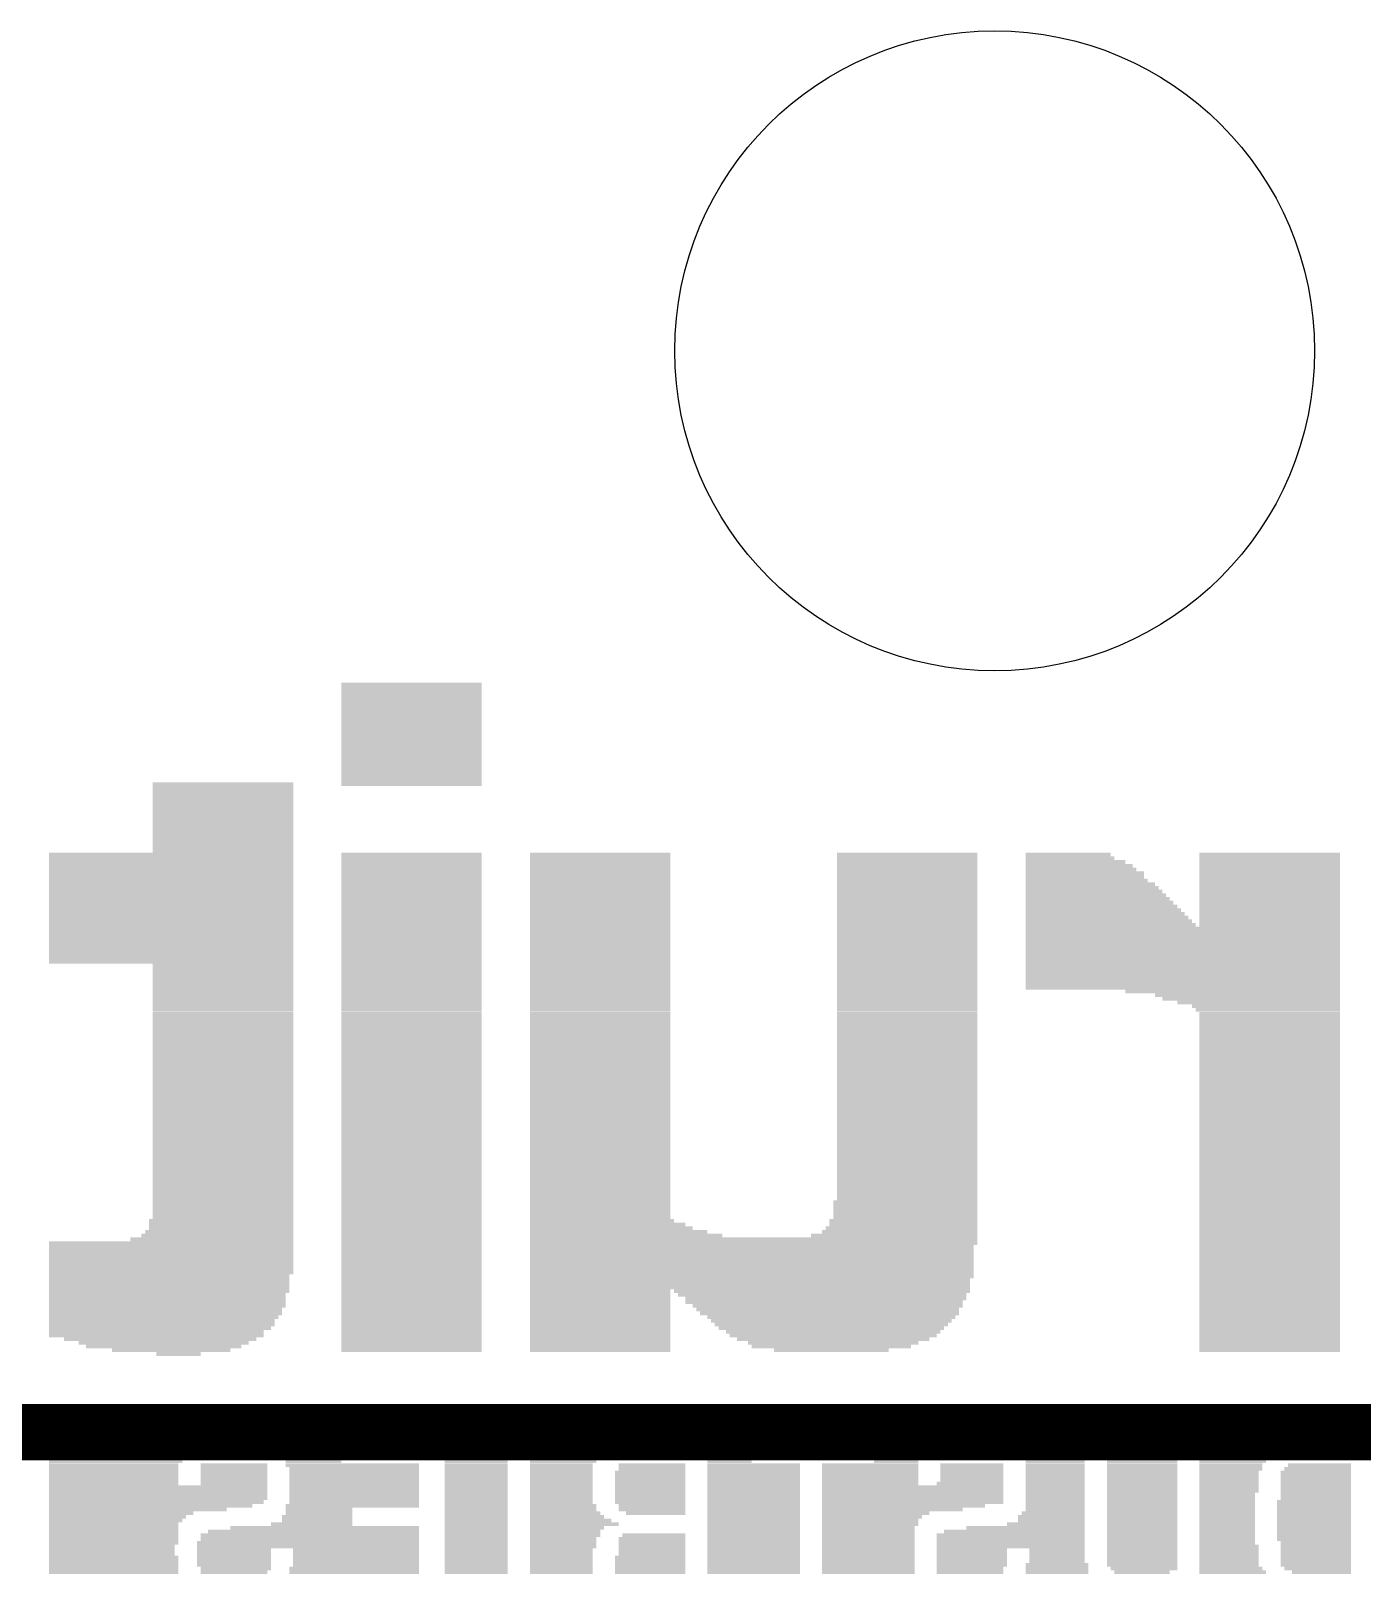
# Model space of a CAD drawing. Extents: x -15 to 72, y -20 to 100.
# Drawn here: x 8.03 to 14.07, y -0.64 to 6.35 of the extents above; entities that cross this region are included whole.
import ezdxf

# ---------------------------------------------------------------- set-up
doc = ezdxf.new("R2010")
doc.units = 0
for name, color, linetype in [('1', 12, 'CONTINUOUS'), ('16', 132, 'CONTINUOUS'), ('20', 53, 'CONTINUOUS'), ('22', 6, 'CONTINUOUS')]:
    doc.layers.add(name, color=color, linetype=linetype)

# ---------------------------------------------------------------- blocks, each defined once
blk = doc.blocks.new('RECT')
blk.add_solid([(-0.5, -0.5), (0.5, -0.5), (-0.5, 0.5), (0.5, 0.5)])

msp = doc.modelspace()

# ---------------------------------------------------------------- linework, layer by layer
at = {"layer": '1', "const_width": 0.254}
msp.add_lwpolyline([(55.88, 0), (0, 0)], dxfattribs=at)
at = {"layer": '16', "const_width": 0.254}
msp.add_lwpolyline([(55.88, 0), (0, 0)], dxfattribs=at)
at = {"layer": '20', "const_width": 0.127}
msp.add_lwpolyline([(0, 0), (56, 0)], dxfattribs=at)
at = {"layer": '20'}
msp.add_circle((12.4, 4.9), 1.45, dxfattribs=at)

# ---------------------------------------------------------------- block references
at = {"layer": '22', "rotation": 180}
for p, xscale, yscale in [((9.7569, 3.3883), 0.637, 0.0167), ((9.7569, 3.3716), 0.637, 0.0168), ((9.7569, 3.3549), 0.637, 0.0167), ((9.7569, 3.3381), 0.637, 0.0168), ((9.7569, 3.3213), 0.637, 0.0168), ((9.7569, 3.3046), 0.637, 0.0167), ((9.7569, 3.2878), 0.637, 0.0168), ((9.7569, 3.271), 0.637, 0.0168), ((9.7569, 3.2543), 0.637, 0.0167), ((9.7569, 3.2375), 0.637, 0.0168), ((9.7569, 3.2207), 0.637, 0.0168), ((9.7569, 3.204), 0.637, 0.0167), ((9.7569, 3.1872), 0.637, 0.0168), ((9.7569, 3.1704), 0.637, 0.0168), ((9.7569, 3.1537), 0.637, 0.0167), ((9.7569, 3.1369), 0.637, 0.0168), ((9.7569, 3.1202), 0.637, 0.0167), ((9.7569, 3.1034), 0.637, 0.0168), ((9.7569, 3.0866), 0.637, 0.0168), ((9.7569, 3.0699), 0.637, 0.0167), ((9.7569, 3.0531), 0.637, 0.0168), ((9.7569, 3.0363), 0.637, 0.0168), ((9.7569, 3.0196), 0.637, 0.0167), ((9.7569, 3.0028), 0.637, 0.0168), ((8.902, 2.9358), 0.6371, 0.0167), ((9.7569, 2.986), 0.637, 0.0168), ((9.7569, 2.9693), 0.637, 0.0167), ((9.7569, 2.9525), 0.637, 0.0168), ((9.7569, 2.9358), 0.637, 0.0167), ((8.902, 2.919), 0.6371, 0.0168), ((8.902, 2.9022), 0.6371, 0.0168), ((8.902, 2.8855), 0.6371, 0.0167), ((8.902, 2.8687), 0.6371, 0.0168), ((8.902, 2.8519), 0.6371, 0.0168), ((8.902, 2.8352), 0.6371, 0.0167), ((8.902, 2.8184), 0.6371, 0.0168), ((8.902, 2.8016), 0.6371, 0.0168), ((8.902, 2.7849), 0.6371, 0.0167), ((8.902, 2.7681), 0.6371, 0.0168), ((8.902, 2.7513), 0.6371, 0.0168), ((8.902, 2.7346), 0.6371, 0.0167), ((8.902, 2.7178), 0.6371, 0.0168), ((8.902, 2.701), 0.6371, 0.0167), ((8.902, 2.6843), 0.6371, 0.0168), ((8.902, 2.6675), 0.6371, 0.0168), ((8.902, 2.6507), 0.6371, 0.0167), ((8.6673, 2.6172), 1.1065, 0.0168), ((8.6673, 2.6004), 1.1065, 0.0167), ((8.6673, 2.5837), 1.1065, 0.0168), ((8.902, 2.634), 0.6371, 0.0168), ((9.7569, 2.6172), 0.637, 0.0168), ((9.7569, 2.6004), 0.637, 0.0167), ((9.7569, 2.5837), 0.637, 0.0168), ((10.6119, 2.6172), 0.6371, 0.0168), ((10.6119, 2.6004), 0.6371, 0.0167), ((10.6119, 2.5837), 0.6371, 0.0168), ((12.0033, 2.6172), 0.637, 0.0168), ((12.0033, 2.6004), 0.637, 0.0167), ((12.0033, 2.5837), 0.637, 0.0168), ((12.766, 2.5837), 0.4527, 0.0168), ((12.7325, 2.6172), 0.3856, 0.0168), ((12.7409, 2.6004), 0.4024, 0.0167), ((13.6462, 2.6172), 0.6371, 0.0168), ((13.6462, 2.6004), 0.6371, 0.0167), ((13.6462, 2.5837), 0.6371, 0.0168), ((8.6673, 2.5669), 1.1065, 0.0168), ((8.6673, 2.5501), 1.1065, 0.0167), ((8.6673, 2.5334), 1.1065, 0.0168), ((8.6673, 2.5167), 1.1065, 0.0167), ((9.7569, 2.5669), 0.637, 0.0168), ((9.7569, 2.5501), 0.637, 0.0167), ((9.7569, 2.5334), 0.637, 0.0168), ((9.7569, 2.5167), 0.637, 0.0167), ((10.6119, 2.5669), 0.6371, 0.0168), ((10.6119, 2.5501), 0.6371, 0.0167), ((10.6119, 2.5334), 0.6371, 0.0168), ((10.6119, 2.5167), 0.6371, 0.0167), ((12.0033, 2.5669), 0.637, 0.0168), ((12.0033, 2.5501), 0.637, 0.0167), ((12.0033, 2.5334), 0.637, 0.0168), ((12.0033, 2.5167), 0.637, 0.0167), ((12.8079, 2.5334), 0.5365, 0.0168), ((12.8079, 2.5167), 0.5365, 0.0167), ((12.7828, 2.5669), 0.4862, 0.0168), ((12.7912, 2.5501), 0.5029, 0.0167), ((13.6462, 2.5669), 0.6371, 0.0168), ((13.6462, 2.5501), 0.6371, 0.0167), ((13.6462, 2.5334), 0.6371, 0.0168), ((13.6462, 2.5167), 0.6371, 0.0167), ((8.6673, 2.4999), 1.1065, 0.0168), ((8.6673, 2.4831), 1.1065, 0.0168), ((8.6673, 2.4664), 1.1065, 0.0167), ((8.6673, 2.4496), 1.1065, 0.0168), ((9.7569, 2.4999), 0.637, 0.0168), ((9.7569, 2.4831), 0.637, 0.0168), ((9.7569, 2.4664), 0.637, 0.0167), ((9.7569, 2.4496), 0.637, 0.0168), ((10.6119, 2.4999), 0.6371, 0.0168), ((10.6119, 2.4831), 0.6371, 0.0168), ((10.6119, 2.4664), 0.6371, 0.0167), ((10.6119, 2.4496), 0.6371, 0.0168), ((12.0033, 2.4999), 0.637, 0.0168), ((12.0033, 2.4831), 0.637, 0.0168), ((12.0033, 2.4664), 0.637, 0.0167), ((12.0033, 2.4496), 0.637, 0.0168), ((12.8498, 2.4496), 0.6203, 0.0168), ((12.8163, 2.4999), 0.5532, 0.0168), ((12.8331, 2.4831), 0.5868, 0.0168), ((12.8415, 2.4664), 0.6035, 0.0167), ((13.6462, 2.4999), 0.6371, 0.0168), ((13.6462, 2.4831), 0.6371, 0.0168), ((13.6462, 2.4664), 0.6371, 0.0167), ((13.6462, 2.4496), 0.6371, 0.0168), ((8.6673, 2.4328), 1.1065, 0.0168), ((8.6673, 2.4161), 1.1065, 0.0167), ((8.6673, 2.3993), 1.1065, 0.0168), ((8.6673, 2.3825), 1.1065, 0.0168), ((9.7569, 2.4328), 0.637, 0.0168), ((9.7569, 2.4161), 0.637, 0.0167), ((9.7569, 2.3993), 0.637, 0.0168), ((9.7569, 2.3825), 0.637, 0.0168), ((10.6119, 2.4328), 0.6371, 0.0168), ((10.6119, 2.4161), 0.6371, 0.0167), ((10.6119, 2.3993), 0.6371, 0.0168), ((10.6119, 2.3825), 0.6371, 0.0168), ((12.0033, 2.4328), 0.637, 0.0168), ((12.0033, 2.4161), 0.637, 0.0167), ((12.0033, 2.3993), 0.637, 0.0168), ((12.0033, 2.3825), 0.637, 0.0168), ((12.8582, 2.4328), 0.6371, 0.0168), ((12.8666, 2.4161), 0.6538, 0.0167), ((12.875, 2.3993), 0.6706, 0.0168), ((12.8834, 2.3825), 0.6873, 0.0168), ((13.6462, 2.4328), 0.6371, 0.0168), ((13.6462, 2.4161), 0.6371, 0.0167), ((13.6462, 2.3993), 0.6371, 0.0168), ((13.6462, 2.3825), 0.6371, 0.0168), ((8.6673, 2.3658), 1.1065, 0.0167), ((8.6673, 2.349), 1.1065, 0.0168), ((8.6673, 2.3322), 1.1065, 0.0168), ((8.6673, 2.3155), 1.1065, 0.0167), ((9.7569, 2.3658), 0.637, 0.0167), ((9.7569, 2.349), 0.637, 0.0168), ((9.7569, 2.3322), 0.637, 0.0168), ((9.7569, 2.3155), 0.637, 0.0167), ((10.6119, 2.3658), 0.6371, 0.0167), ((10.6119, 2.349), 0.6371, 0.0168), ((10.6119, 2.3322), 0.6371, 0.0168), ((10.6119, 2.3155), 0.6371, 0.0167), ((12.0033, 2.3658), 0.637, 0.0167), ((12.0033, 2.349), 0.637, 0.0168), ((12.0033, 2.3322), 0.637, 0.0168), ((12.0033, 2.3155), 0.637, 0.0167), ((12.8918, 2.3658), 0.7041, 0.0167), ((12.9002, 2.349), 0.7209, 0.0168), ((12.9085, 2.3322), 0.7376, 0.0168), ((12.9169, 2.3155), 0.7544, 0.0167), ((13.6462, 2.3658), 0.6371, 0.0167), ((13.6462, 2.349), 0.6371, 0.0168), ((13.6462, 2.3322), 0.6371, 0.0168), ((13.6462, 2.3155), 0.6371, 0.0167), ((8.6673, 2.2987), 1.1065, 0.0168), ((8.6673, 2.282), 1.1065, 0.0167), ((8.6673, 2.2652), 1.1065, 0.0168), ((8.6673, 2.2484), 1.1065, 0.0168), ((8.6673, 2.2317), 1.1065, 0.0167), ((9.7569, 2.2987), 0.637, 0.0168), ((9.7569, 2.282), 0.637, 0.0167), ((9.7569, 2.2652), 0.637, 0.0168), ((9.7569, 2.2484), 0.637, 0.0168), ((9.7569, 2.2317), 0.637, 0.0167), ((10.6119, 2.2987), 0.6371, 0.0168), ((10.6119, 2.282), 0.6371, 0.0167), ((10.6119, 2.2652), 0.6371, 0.0168), ((10.6119, 2.2484), 0.6371, 0.0168), ((10.6119, 2.2317), 0.6371, 0.0167), ((12.0033, 2.2987), 0.637, 0.0168), ((12.0033, 2.282), 0.637, 0.0167), ((12.0033, 2.2652), 0.637, 0.0168), ((12.0033, 2.2484), 0.637, 0.0168), ((12.0033, 2.2317), 0.637, 0.0167), ((12.9253, 2.2987), 0.7712, 0.0168), ((13.2522, 2.282), 1.425, 0.0167), ((13.2522, 2.2652), 1.425, 0.0168), ((13.2522, 2.2484), 1.425, 0.0168), ((13.2522, 2.2317), 1.425, 0.0167), ((13.6462, 2.2987), 0.6371, 0.0168), ((8.6673, 2.2149), 1.1065, 0.0168), ((8.6673, 2.1981), 1.1065, 0.0168), ((8.6673, 2.1814), 1.1065, 0.0167), ((8.6673, 2.1646), 1.1065, 0.0168), ((9.7569, 2.2149), 0.637, 0.0168), ((9.7569, 2.1981), 0.637, 0.0168), ((9.7569, 2.1814), 0.637, 0.0167), ((9.7569, 2.1646), 0.637, 0.0168), ((10.6119, 2.2149), 0.6371, 0.0168), ((10.6119, 2.1981), 0.6371, 0.0168), ((10.6119, 2.1814), 0.6371, 0.0167), ((10.6119, 2.1646), 0.6371, 0.0168), ((12.0033, 2.2149), 0.637, 0.0168), ((12.0033, 2.1981), 0.637, 0.0168), ((12.0033, 2.1814), 0.637, 0.0167), ((12.0033, 2.1646), 0.637, 0.0168), ((13.2522, 2.2149), 1.425, 0.0168), ((13.2522, 2.1981), 1.425, 0.0168), ((13.2522, 2.1814), 1.425, 0.0167), ((13.2522, 2.1646), 1.425, 0.0168), ((8.6673, 2.1478), 1.1065, 0.0168), ((8.6673, 2.1311), 1.1065, 0.0167), ((8.902, 2.1143), 0.6371, 0.0168), ((8.902, 2.0976), 0.6371, 0.0167), ((9.7569, 2.1478), 0.637, 0.0168), ((9.7569, 2.1311), 0.637, 0.0167), ((9.7569, 2.1143), 0.637, 0.0168), ((9.7569, 2.0976), 0.637, 0.0167), ((10.6119, 2.1478), 0.6371, 0.0168), ((10.6119, 2.1311), 0.6371, 0.0167), ((10.6119, 2.1143), 0.6371, 0.0168), ((10.6119, 2.0976), 0.6371, 0.0167), ((12.0033, 2.1478), 0.637, 0.0168), ((12.0033, 2.1311), 0.637, 0.0167), ((12.0033, 2.1143), 0.637, 0.0168), ((12.0033, 2.0976), 0.637, 0.0167), ((13.2522, 2.1478), 1.425, 0.0168), ((13.2522, 2.1311), 1.425, 0.0167), ((13.2522, 2.1143), 1.425, 0.0168), ((13.2522, 2.0976), 1.425, 0.0167), ((8.902, 2.0808), 0.6371, 0.0168), ((8.902, 2.064), 0.6371, 0.0168), ((8.902, 2.0473), 0.6371, 0.0167), ((8.902, 2.0305), 0.6371, 0.0168), ((9.7569, 2.0808), 0.637, 0.0168), ((9.7569, 2.064), 0.637, 0.0168), ((9.7569, 2.0473), 0.637, 0.0167), ((9.7569, 2.0305), 0.637, 0.0168), ((10.6119, 2.0808), 0.6371, 0.0168), ((10.6119, 2.064), 0.6371, 0.0168), ((10.6119, 2.0473), 0.6371, 0.0167), ((10.6119, 2.0305), 0.6371, 0.0168), ((12.0033, 2.0808), 0.637, 0.0168), ((12.0033, 2.064), 0.637, 0.0168), ((12.0033, 2.0473), 0.637, 0.0167), ((12.0033, 2.0305), 0.637, 0.0168), ((13.2522, 2.0808), 1.425, 0.0168), ((13.2522, 2.064), 1.425, 0.0168), ((13.2522, 2.0473), 1.425, 0.0167), ((13.2522, 2.0305), 1.425, 0.0168), ((8.902, 2.0137), 0.6371, 0.0168), ((8.902, 1.997), 0.6371, 0.0167), ((8.902, 1.9802), 0.6371, 0.0168), ((8.902, 1.9634), 0.6371, 0.0168), ((9.7569, 2.0137), 0.637, 0.0168), ((9.7569, 1.997), 0.637, 0.0167), ((9.7569, 1.9802), 0.637, 0.0168), ((9.7569, 1.9634), 0.637, 0.0168), ((10.6119, 2.0137), 0.6371, 0.0168), ((10.6119, 1.997), 0.6371, 0.0167), ((10.6119, 1.9802), 0.6371, 0.0168), ((10.6119, 1.9634), 0.6371, 0.0168), ((12.0033, 2.0137), 0.637, 0.0168), ((12.0033, 1.997), 0.637, 0.0167), ((12.0033, 1.9802), 0.637, 0.0168), ((12.0033, 1.9634), 0.637, 0.0168), ((13.2522, 2.0137), 1.425, 0.0168), ((13.4786, 1.997), 0.9723, 0.0167), ((13.5456, 1.9802), 0.8382, 0.0168), ((13.5624, 1.9634), 0.8047, 0.0168), ((8.902, 1.9466), 0.6371, 0.0167), ((8.902, 1.9299), 0.6371, 0.0168), ((8.902, 1.9131), 0.6371, 0.0168), ((8.902, 1.8963), 0.6371, 0.0167), ((9.7569, 1.9466), 0.637, 0.0167), ((9.7569, 1.9299), 0.637, 0.0168), ((9.7569, 1.9131), 0.637, 0.0168), ((9.7569, 1.8963), 0.637, 0.0167), ((10.6119, 1.9466), 0.6371, 0.0167), ((10.6119, 1.9299), 0.6371, 0.0168), ((10.6119, 1.9131), 0.6371, 0.0168), ((10.6119, 1.8963), 0.6371, 0.0167), ((12.0033, 1.9466), 0.637, 0.0167), ((12.0033, 1.9299), 0.637, 0.0168), ((12.0033, 1.9131), 0.637, 0.0168), ((12.0033, 1.8963), 0.637, 0.0167), ((13.5959, 1.9466), 0.7377, 0.0167), ((13.6294, 1.9299), 0.6706, 0.0168), ((13.6378, 1.9131), 0.6538, 0.0168), ((13.6462, 1.8963), 0.6371, 0.0167), ((8.902, 1.8796), 0.6371, 0.0168), ((8.902, 1.8629), 0.6371, 0.0167), ((8.902, 1.8461), 0.6371, 0.0168), ((8.902, 1.8293), 0.6371, 0.0168), ((8.902, 1.8126), 0.6371, 0.0167), ((9.7569, 1.8796), 0.637, 0.0168), ((9.7569, 1.8629), 0.637, 0.0167), ((9.7569, 1.8461), 0.637, 0.0168), ((9.7569, 1.8293), 0.637, 0.0168), ((9.7569, 1.8126), 0.637, 0.0167), ((10.6119, 1.8796), 0.6371, 0.0168), ((10.6119, 1.8629), 0.6371, 0.0167), ((10.6119, 1.8461), 0.6371, 0.0168), ((10.6119, 1.8293), 0.6371, 0.0168), ((10.6119, 1.8126), 0.6371, 0.0167), ((12.0033, 1.8796), 0.637, 0.0168), ((12.0033, 1.8629), 0.637, 0.0167), ((12.0033, 1.8461), 0.637, 0.0168), ((12.0033, 1.8293), 0.637, 0.0168), ((12.0033, 1.8126), 0.637, 0.0167), ((13.6462, 1.8796), 0.6371, 0.0168), ((13.6462, 1.8629), 0.6371, 0.0167), ((13.6462, 1.8461), 0.6371, 0.0168), ((13.6462, 1.8293), 0.6371, 0.0168), ((13.6462, 1.8126), 0.6371, 0.0167), ((8.902, 1.7958), 0.6371, 0.0168), ((8.902, 1.779), 0.6371, 0.0168), ((8.902, 1.7623), 0.6371, 0.0167), ((8.902, 1.7455), 0.6371, 0.0168), ((9.7569, 1.7958), 0.637, 0.0168), ((9.7569, 1.779), 0.637, 0.0168), ((9.7569, 1.7623), 0.637, 0.0167), ((9.7569, 1.7455), 0.637, 0.0168), ((10.6119, 1.7958), 0.6371, 0.0168), ((10.6119, 1.779), 0.6371, 0.0168), ((10.6119, 1.7623), 0.6371, 0.0167), ((10.6119, 1.7455), 0.6371, 0.0168), ((12.0033, 1.7958), 0.637, 0.0168), ((12.0033, 1.779), 0.637, 0.0168), ((12.0033, 1.7623), 0.637, 0.0167), ((12.0033, 1.7455), 0.637, 0.0168), ((13.6462, 1.7958), 0.6371, 0.0168), ((13.6462, 1.779), 0.6371, 0.0168), ((13.6462, 1.7623), 0.6371, 0.0167), ((13.6462, 1.7455), 0.6371, 0.0168), ((8.902, 1.7287), 0.6371, 0.0168), ((8.902, 1.712), 0.6371, 0.0167), ((8.902, 1.6952), 0.6371, 0.0168), ((8.902, 1.6784), 0.6371, 0.0167), ((9.7569, 1.7287), 0.637, 0.0168), ((9.7569, 1.712), 0.637, 0.0167), ((9.7569, 1.6952), 0.637, 0.0168), ((9.7569, 1.6784), 0.637, 0.0167), ((10.6119, 1.7287), 0.6371, 0.0168), ((10.6119, 1.712), 0.6371, 0.0167), ((10.6119, 1.6952), 0.6371, 0.0168), ((10.6119, 1.6784), 0.6371, 0.0167), ((12.0033, 1.7287), 0.637, 0.0168), ((12.0033, 1.712), 0.637, 0.0167), ((12.0033, 1.6952), 0.637, 0.0168), ((12.0033, 1.6784), 0.637, 0.0167), ((13.6462, 1.7287), 0.6371, 0.0168), ((13.6462, 1.712), 0.6371, 0.0167), ((13.6462, 1.6952), 0.6371, 0.0168), ((13.6462, 1.6784), 0.6371, 0.0167), ((8.902, 1.6617), 0.6371, 0.0168), ((8.902, 1.6449), 0.6371, 0.0168), ((8.902, 1.6281), 0.6371, 0.0167), ((8.902, 1.6114), 0.6371, 0.0168), ((9.7569, 1.6617), 0.637, 0.0168), ((9.7569, 1.6449), 0.637, 0.0168), ((9.7569, 1.6281), 0.637, 0.0167), ((9.7569, 1.6114), 0.637, 0.0168), ((10.6119, 1.6617), 0.6371, 0.0168), ((10.6119, 1.6449), 0.6371, 0.0168), ((10.6119, 1.6281), 0.6371, 0.0167), ((10.6119, 1.6114), 0.6371, 0.0168), ((12.0033, 1.6617), 0.637, 0.0168), ((12.0033, 1.6449), 0.637, 0.0168), ((12.0033, 1.6281), 0.637, 0.0167), ((12.0033, 1.6114), 0.637, 0.0168), ((13.6462, 1.6617), 0.6371, 0.0168), ((13.6462, 1.6449), 0.6371, 0.0168), ((13.6462, 1.6281), 0.6371, 0.0167), ((13.6462, 1.6114), 0.6371, 0.0168), ((8.902, 1.5946), 0.6371, 0.0168), ((8.902, 1.5778), 0.6371, 0.0167), ((8.902, 1.5611), 0.6371, 0.0168), ((8.902, 1.5443), 0.6371, 0.0168), ((9.7569, 1.5946), 0.637, 0.0168), ((9.7569, 1.5778), 0.637, 0.0167), ((9.7569, 1.5611), 0.637, 0.0168), ((9.7569, 1.5443), 0.637, 0.0168), ((10.6119, 1.5946), 0.6371, 0.0168), ((10.6119, 1.5778), 0.6371, 0.0167), ((10.6119, 1.5611), 0.6371, 0.0168), ((10.6119, 1.5443), 0.6371, 0.0168), ((12.0033, 1.5946), 0.637, 0.0168), ((12.0033, 1.5778), 0.637, 0.0167), ((12.0033, 1.5611), 0.637, 0.0168), ((12.0033, 1.5443), 0.637, 0.0168), ((13.6462, 1.5946), 0.6371, 0.0168), ((13.6462, 1.5778), 0.6371, 0.0167), ((13.6462, 1.5611), 0.6371, 0.0168), ((13.6462, 1.5443), 0.6371, 0.0168), ((8.902, 1.5275), 0.6371, 0.0167), ((8.902, 1.5108), 0.6371, 0.0168), ((8.902, 1.494), 0.6371, 0.0168), ((8.902, 1.4773), 0.6371, 0.0167), ((8.902, 1.4605), 0.6371, 0.0168), ((9.7569, 1.5275), 0.637, 0.0167), ((9.7569, 1.5108), 0.637, 0.0168), ((9.7569, 1.494), 0.637, 0.0168), ((9.7569, 1.4773), 0.637, 0.0167), ((9.7569, 1.4605), 0.637, 0.0168), ((10.6119, 1.5275), 0.6371, 0.0167), ((10.6119, 1.5108), 0.6371, 0.0168), ((10.6119, 1.494), 0.6371, 0.0168), ((10.6119, 1.4773), 0.6371, 0.0167), ((10.6119, 1.4605), 0.6371, 0.0168), ((12.0033, 1.5275), 0.637, 0.0167), ((12.0033, 1.5108), 0.637, 0.0168), ((12.0033, 1.494), 0.637, 0.0168), ((12.0033, 1.4773), 0.637, 0.0167), ((12.0033, 1.4605), 0.637, 0.0168), ((13.6462, 1.5275), 0.6371, 0.0167), ((13.6462, 1.5108), 0.6371, 0.0168), ((13.6462, 1.494), 0.6371, 0.0168), ((13.6462, 1.4773), 0.6371, 0.0167), ((13.6462, 1.4605), 0.6371, 0.0168), ((8.902, 1.4438), 0.6371, 0.0167), ((8.902, 1.427), 0.6371, 0.0168), ((8.902, 1.4102), 0.6371, 0.0168), ((8.902, 1.3935), 0.6371, 0.0167), ((9.7569, 1.4438), 0.637, 0.0167), ((9.7569, 1.427), 0.637, 0.0168), ((9.7569, 1.4102), 0.637, 0.0168), ((9.7569, 1.3935), 0.637, 0.0167), ((10.6119, 1.4438), 0.6371, 0.0167), ((10.6119, 1.427), 0.6371, 0.0168), ((10.6119, 1.4102), 0.6371, 0.0168), ((10.6119, 1.3935), 0.6371, 0.0167), ((12.0033, 1.4438), 0.637, 0.0167), ((12.0033, 1.427), 0.637, 0.0168), ((12.0033, 1.4102), 0.637, 0.0168), ((12.0033, 1.3935), 0.637, 0.0167), ((13.6462, 1.4438), 0.6371, 0.0167), ((13.6462, 1.427), 0.6371, 0.0168), ((13.6462, 1.4102), 0.6371, 0.0168), ((13.6462, 1.3935), 0.6371, 0.0167), ((8.902, 1.3767), 0.6371, 0.0168), ((8.902, 1.3599), 0.6371, 0.0168), ((8.902, 1.3432), 0.6371, 0.0167), ((8.902, 1.3264), 0.6371, 0.0168), ((9.7569, 1.3767), 0.637, 0.0168), ((9.7569, 1.3599), 0.637, 0.0168), ((9.7569, 1.3432), 0.637, 0.0167), ((9.7569, 1.3264), 0.637, 0.0168), ((10.6119, 1.3767), 0.6371, 0.0168), ((10.6119, 1.3599), 0.6371, 0.0168), ((10.6119, 1.3432), 0.6371, 0.0167), ((10.6119, 1.3264), 0.6371, 0.0168), ((12.0033, 1.3767), 0.637, 0.0168), ((12.0033, 1.3599), 0.637, 0.0168), ((12.0033, 1.3432), 0.637, 0.0167), ((12.0033, 1.3264), 0.637, 0.0168), ((13.6462, 1.3767), 0.6371, 0.0168), ((13.6462, 1.3599), 0.6371, 0.0168), ((13.6462, 1.3432), 0.6371, 0.0167), ((13.6462, 1.3264), 0.6371, 0.0168), ((8.902, 1.3096), 0.6371, 0.0168), ((8.902, 1.2929), 0.6371, 0.0167), ((8.902, 1.2761), 0.6371, 0.0168), ((8.902, 1.2593), 0.6371, 0.0167), ((9.7569, 1.3096), 0.637, 0.0168), ((9.7569, 1.2929), 0.637, 0.0167), ((9.7569, 1.2761), 0.637, 0.0168), ((9.7569, 1.2593), 0.637, 0.0167), ((10.6119, 1.3096), 0.6371, 0.0168), ((10.6119, 1.2929), 0.6371, 0.0167), ((10.6119, 1.2761), 0.6371, 0.0168), ((10.6119, 1.2593), 0.6371, 0.0167), ((12.0033, 1.3096), 0.637, 0.0168), ((12.0033, 1.2929), 0.637, 0.0167), ((12.0033, 1.2761), 0.637, 0.0168), ((12.0033, 1.2593), 0.637, 0.0167), ((13.6462, 1.3096), 0.6371, 0.0168), ((13.6462, 1.2929), 0.6371, 0.0167), ((13.6462, 1.2761), 0.6371, 0.0168), ((13.6462, 1.2593), 0.6371, 0.0167), ((8.902, 1.2426), 0.6371, 0.0168), ((8.902, 1.2258), 0.6371, 0.0168), ((8.902, 1.209), 0.6371, 0.0167), ((8.902, 1.1923), 0.6371, 0.0168), ((9.7569, 1.2426), 0.637, 0.0168), ((9.7569, 1.2258), 0.637, 0.0168), ((9.7569, 1.209), 0.637, 0.0167), ((9.7569, 1.1923), 0.637, 0.0168), ((10.6119, 1.2426), 0.6371, 0.0168), ((10.6119, 1.2258), 0.6371, 0.0168), ((10.6119, 1.209), 0.6371, 0.0167), ((10.6119, 1.1923), 0.6371, 0.0168), ((12.0033, 1.2426), 0.637, 0.0168), ((12.0033, 1.2258), 0.637, 0.0168), ((12.0033, 1.209), 0.637, 0.0167), ((12.0033, 1.1923), 0.637, 0.0168), ((13.6462, 1.2426), 0.6371, 0.0168), ((13.6462, 1.2258), 0.6371, 0.0168), ((13.6462, 1.209), 0.6371, 0.0167), ((13.6462, 1.1923), 0.6371, 0.0168), ((8.902, 1.1755), 0.6371, 0.0168), ((8.902, 1.1587), 0.6371, 0.0167), ((8.902, 1.142), 0.6371, 0.0168), ((8.902, 1.1252), 0.6371, 0.0168), ((9.7569, 1.1755), 0.637, 0.0168), ((9.7569, 1.1587), 0.637, 0.0167), ((9.7569, 1.142), 0.637, 0.0168), ((9.7569, 1.1252), 0.637, 0.0168), ((10.6119, 1.1755), 0.6371, 0.0168), ((10.6119, 1.1587), 0.6371, 0.0167), ((10.6119, 1.142), 0.6371, 0.0168), ((10.6119, 1.1252), 0.6371, 0.0168), ((12.0033, 1.1755), 0.637, 0.0168), ((12.0033, 1.1587), 0.637, 0.0167), ((12.0033, 1.142), 0.637, 0.0168), ((12.0033, 1.1252), 0.637, 0.0168), ((13.6462, 1.1755), 0.6371, 0.0168), ((13.6462, 1.1587), 0.6371, 0.0167), ((13.6462, 1.142), 0.6371, 0.0168), ((13.6462, 1.1252), 0.6371, 0.0168), ((8.902, 1.1085), 0.6371, 0.0167), ((8.902, 1.0917), 0.6371, 0.0168), ((8.902, 1.0749), 0.6371, 0.0168), ((8.902, 1.0582), 0.6371, 0.0167), ((8.902, 1.0414), 0.6371, 0.0168), ((9.7569, 1.1085), 0.637, 0.0167), ((9.7569, 1.0917), 0.637, 0.0168), ((9.7569, 1.0749), 0.637, 0.0168), ((9.7569, 1.0582), 0.637, 0.0167), ((9.7569, 1.0414), 0.637, 0.0168), ((10.6119, 1.1085), 0.6371, 0.0167), ((10.6119, 1.0917), 0.6371, 0.0168), ((10.6119, 1.0749), 0.6371, 0.0168), ((10.6119, 1.0582), 0.6371, 0.0167), ((10.6119, 1.0414), 0.6371, 0.0168), ((11.9949, 1.0414), 0.6538, 0.0168), ((12.0033, 1.1085), 0.637, 0.0167), ((12.0033, 1.0917), 0.637, 0.0168), ((12.0033, 1.0749), 0.637, 0.0168), ((12.0033, 1.0582), 0.637, 0.0167), ((13.6462, 1.1085), 0.6371, 0.0167), ((13.6462, 1.0917), 0.6371, 0.0168), ((13.6462, 1.0749), 0.6371, 0.0168), ((13.6462, 1.0582), 0.6371, 0.0167), ((13.6462, 1.0414), 0.6371, 0.0168), ((8.902, 1.0247), 0.6371, 0.0167), ((8.902, 1.0079), 0.6371, 0.0168), ((8.902, 0.9911), 0.6371, 0.0168), ((8.902, 0.9744), 0.6371, 0.0167), ((9.7569, 1.0247), 0.637, 0.0167), ((9.7569, 1.0079), 0.637, 0.0168), ((9.7569, 0.9911), 0.637, 0.0168), ((9.7569, 0.9744), 0.637, 0.0167), ((10.6119, 1.0247), 0.6371, 0.0167), ((10.6119, 1.0079), 0.6371, 0.0168), ((10.6119, 0.9911), 0.6371, 0.0168), ((10.6119, 0.9744), 0.6371, 0.0167), ((11.9949, 1.0247), 0.6538, 0.0167), ((11.9949, 1.0079), 0.6538, 0.0168), ((11.9949, 0.9911), 0.6538, 0.0168), ((11.9949, 0.9744), 0.6538, 0.0167), ((13.6462, 1.0247), 0.6371, 0.0167), ((13.6462, 1.0079), 0.6371, 0.0168), ((13.6462, 0.9911), 0.6371, 0.0168), ((13.6462, 0.9744), 0.6371, 0.0167), ((8.8852, 0.9073), 0.6706, 0.0168), ((8.8936, 0.9576), 0.6538, 0.0168), ((8.8936, 0.9408), 0.6538, 0.0168), ((8.8936, 0.9241), 0.6538, 0.0167), ((9.7569, 0.9576), 0.637, 0.0168), ((9.7569, 0.9408), 0.637, 0.0168), ((9.7569, 0.9241), 0.637, 0.0167), ((9.7569, 0.9073), 0.637, 0.0168), ((10.6202, 0.9576), 0.6538, 0.0168), ((10.6454, 0.9408), 0.7041, 0.0168), ((10.6622, 0.9241), 0.7377, 0.0167), ((10.6957, 0.9073), 0.8047, 0.0168), ((11.9698, 0.9073), 0.7041, 0.0168), ((11.9782, 0.9241), 0.6873, 0.0167), ((11.9865, 0.9576), 0.6706, 0.0168), ((11.9865, 0.9408), 0.6706, 0.0168), ((13.6462, 0.9576), 0.6371, 0.0168), ((13.6462, 0.9408), 0.6371, 0.0168), ((13.6462, 0.9241), 0.6371, 0.0167), ((13.6462, 0.9073), 0.6371, 0.0168), ((8.6673, 0.857), 1.1065, 0.0168), ((8.6673, 0.8403), 1.1065, 0.0167), ((8.8517, 0.8738), 0.7377, 0.0167), ((8.8768, 0.8905), 0.6874, 0.0168), ((9.7569, 0.8905), 0.637, 0.0168), ((9.7569, 0.8738), 0.637, 0.0167), ((9.7569, 0.857), 0.637, 0.0168), ((9.7569, 0.8403), 0.637, 0.0167), ((10.7292, 0.8905), 0.8718, 0.0168), ((11.3076, 0.8738), 2.0285, 0.0167), ((11.3076, 0.857), 2.0285, 0.0168), ((11.2992, 0.8403), 2.0117, 0.0167), ((11.9446, 0.8905), 0.7544, 0.0168), ((13.6462, 0.8905), 0.6371, 0.0168), ((13.6462, 0.8738), 0.6371, 0.0167), ((13.6462, 0.857), 0.6371, 0.0168), ((13.6462, 0.8403), 0.6371, 0.0167), ((8.6673, 0.8235), 1.1065, 0.0168), ((8.6673, 0.8067), 1.1065, 0.0168), ((8.6673, 0.79), 1.1065, 0.0167), ((8.6673, 0.7732), 1.1065, 0.0168), ((9.7569, 0.8235), 0.637, 0.0168), ((9.7569, 0.8067), 0.637, 0.0168), ((9.7569, 0.79), 0.637, 0.0167), ((9.7569, 0.7732), 0.637, 0.0168), ((11.2992, 0.8235), 2.0117, 0.0168), ((11.2992, 0.8067), 2.0117, 0.0168), ((11.2992, 0.79), 2.0117, 0.0167), ((11.2992, 0.7732), 2.0117, 0.0168), ((13.6462, 0.8235), 0.6371, 0.0168), ((13.6462, 0.8067), 0.6371, 0.0168), ((13.6462, 0.79), 0.6371, 0.0167), ((13.6462, 0.7732), 0.6371, 0.0168), ((8.6673, 0.7564), 1.1065, 0.0168), ((8.6673, 0.7397), 1.1065, 0.0167), ((8.6673, 0.7229), 1.1065, 0.0168), ((8.6589, 0.7061), 1.0897, 0.0168), ((9.7569, 0.7564), 0.637, 0.0168), ((9.7569, 0.7397), 0.637, 0.0167), ((9.7569, 0.7229), 0.637, 0.0168), ((9.7569, 0.7061), 0.637, 0.0168), ((11.2992, 0.7564), 2.0117, 0.0168), ((11.2992, 0.7397), 2.0117, 0.0167), ((11.2992, 0.7229), 2.0117, 0.0168), ((11.2992, 0.7061), 2.0117, 0.0168), ((13.6462, 0.7564), 0.6371, 0.0168), ((13.6462, 0.7397), 0.6371, 0.0167), ((13.6462, 0.7229), 0.6371, 0.0168), ((13.6462, 0.7061), 0.6371, 0.0168), ((8.6589, 0.6894), 1.0897, 0.0167), ((8.6589, 0.6726), 1.0897, 0.0168), ((8.6589, 0.6558), 1.0897, 0.0168), ((8.6589, 0.6391), 1.0897, 0.0167), ((8.6505, 0.6223), 1.0729, 0.0168), ((9.7569, 0.6894), 0.637, 0.0167), ((9.7569, 0.6726), 0.637, 0.0168), ((9.7569, 0.6558), 0.637, 0.0168), ((9.7569, 0.6391), 0.637, 0.0167), ((9.7569, 0.6223), 0.637, 0.0168), ((11.2908, 0.6894), 1.995, 0.0167), ((11.2908, 0.6726), 1.995, 0.0168), ((11.2908, 0.6558), 1.995, 0.0168), ((10.6119, 0.6391), 0.6371, 0.0167), ((10.6119, 0.6223), 0.6371, 0.0168), ((11.6177, 0.6391), 1.3412, 0.0167), ((11.6177, 0.6223), 1.3076, 0.0168), ((13.6462, 0.6894), 0.6371, 0.0167), ((13.6462, 0.6726), 0.6371, 0.0168), ((13.6462, 0.6558), 0.6371, 0.0168), ((13.6462, 0.6391), 0.6371, 0.0167), ((13.6462, 0.6223), 0.6371, 0.0168), ((8.6505, 0.6056), 1.0729, 0.0167), ((8.6505, 0.5888), 1.0729, 0.0168), ((8.6505, 0.572), 1.0729, 0.0168), ((8.6421, 0.5553), 1.0562, 0.0167), ((9.7569, 0.6056), 0.637, 0.0167), ((9.7569, 0.5888), 0.637, 0.0168), ((9.7569, 0.572), 0.637, 0.0168), ((9.7569, 0.5553), 0.637, 0.0167), ((10.6119, 0.6056), 0.6371, 0.0167), ((10.6119, 0.5888), 0.6371, 0.0168), ((10.6119, 0.572), 0.6371, 0.0168), ((10.6119, 0.5553), 0.6371, 0.0167), ((11.6345, 0.6056), 1.2741, 0.0167), ((11.6261, 0.5888), 1.2573, 0.0168), ((11.6429, 0.572), 1.2237, 0.0168), ((11.6429, 0.5553), 1.1903, 0.0167), ((13.6462, 0.6056), 0.6371, 0.0167), ((13.6462, 0.5888), 0.6371, 0.0168), ((13.6462, 0.572), 0.6371, 0.0168), ((13.6462, 0.5553), 0.6371, 0.0167), ((8.6421, 0.5385), 1.0562, 0.0168), ((8.6337, 0.5217), 1.0394, 0.0168), ((8.6253, 0.505), 1.0226, 0.0167), ((8.6253, 0.4882), 1.0226, 0.0168), ((9.7569, 0.5385), 0.637, 0.0168), ((9.7569, 0.5217), 0.637, 0.0168), ((9.7569, 0.505), 0.637, 0.0167), ((9.7569, 0.4882), 0.637, 0.0168), ((10.6119, 0.5385), 0.6371, 0.0168), ((10.6119, 0.5217), 0.6371, 0.0168), ((10.6119, 0.505), 0.6371, 0.0167), ((10.6119, 0.4882), 0.6371, 0.0168), ((11.6513, 0.5385), 1.1735, 0.0168), ((11.6596, 0.5217), 1.1232, 0.0168), ((11.6596, 0.505), 1.0896, 0.0167), ((11.6596, 0.4882), 1.0562, 0.0168), ((13.6462, 0.5385), 0.6371, 0.0168), ((13.6462, 0.5217), 0.6371, 0.0168), ((13.6462, 0.505), 0.6371, 0.0167), ((13.6462, 0.4882), 0.6371, 0.0168), ((8.6002, 0.4546), 0.9723, 0.0167), ((8.6002, 0.4379), 0.9723, 0.0168), ((8.617, 0.4714), 1.0059, 0.0168), ((8.617, 0.4212), 0.8717, 0.0167), ((9.7569, 0.4714), 0.637, 0.0168), ((9.7569, 0.4546), 0.637, 0.0167), ((9.7569, 0.4379), 0.637, 0.0168), ((9.7569, 0.4212), 0.637, 0.0167), ((10.6119, 0.4714), 0.6371, 0.0168), ((10.6119, 0.4546), 0.6371, 0.0167), ((10.6119, 0.4379), 0.6371, 0.0168), ((10.6119, 0.4212), 0.6371, 0.0167), ((11.6596, 0.4714), 1.0226, 0.0168), ((11.668, 0.4546), 0.9724, 0.0167), ((11.668, 0.4379), 0.9388, 0.0168), ((11.668, 0.4212), 0.8718, 0.0167), ((13.6462, 0.4714), 0.6371, 0.0168), ((13.6462, 0.4546), 0.6371, 0.0167), ((13.6462, 0.4379), 0.6371, 0.0168), ((13.6462, 0.4212), 0.6371, 0.0167), ((8.6337, 0.4044), 0.7712, 0.0168), ((8.6338, 0.3876), 0.7041, 0.0168), ((8.6673, 0.3709), 0.5365, 0.0167), ((8.7008, 0.3541), 0.2012, 0.0168), ((9.7569, 0.4044), 0.637, 0.0168), ((9.7569, 0.3876), 0.637, 0.0168), ((9.7569, 0.3709), 0.637, 0.0167), ((10.6119, 0.4044), 0.6371, 0.0168), ((10.6119, 0.3876), 0.6371, 0.0168), ((10.6119, 0.3709), 0.6371, 0.0167), ((11.668, 0.4044), 0.7712, 0.0168), ((11.6596, 0.3876), 0.7208, 0.0168), ((11.6597, 0.3709), 0.5197, 0.0167), ((13.6462, 0.4044), 0.6371, 0.0168), ((13.6462, 0.3876), 0.6371, 0.0168), ((13.6462, 0.3709), 0.6371, 0.0167), ((15.113, 0.0523), 13.998, 0.0168), ((15.113, 0.0355), 13.998, 0.0167), ((15.113, 0.0188), 13.998, 0.0168), ((15.113, 0.0021), 13.998, 0.0167), ((15.113, -0.0147), 13.998, 0.0168), ((15.113, -0.0315), 13.998, 0.0168), ((8.4577, -0.0483), 0.6874, 0.0167), ((8.4409, -0.065), 0.6538, 0.0168), ((9.2707, -0.0483), 0.3353, 0.0167), ((9.2875, -0.065), 0.3018, 0.0168), ((10.0503, -0.0483), 0.285, 0.0167), ((10.0503, -0.065), 0.285, 0.0168), ((10.4861, -0.0483), 0.3856, 0.0167), ((10.4694, -0.065), 0.3521, 0.0168), ((11.1986, -0.0483), 0.2012, 0.0167), ((11.1986, -0.065), 0.2012, 0.0168), ((11.9949, -0.0483), 0.285, 0.0167), ((11.9782, -0.065), 0.2515, 0.0168), ((12.6235, -0.0483), 0.3688, 0.0167), ((12.6403, -0.065), 0.3352, 0.0168), ((13.0678, -0.0483), 0.3185, 0.0167), ((13.0678, -0.065), 0.3185, 0.0168), ((13.5204, -0.065), 0.3856, 0.0168), ((13.5456, -0.0483), 0.4359, 0.0167), ((8.4242, -0.0818), 0.6203, 0.0168), ((8.4242, -0.0985), 0.6203, 0.0167), ((8.4158, -0.1153), 0.6035, 0.0168), ((8.4158, -0.1321), 0.6035, 0.0168), ((9.3043, -0.0818), 0.2682, 0.0168), ((9.3126, -0.0985), 0.2515, 0.0167), ((9.3126, -0.1153), 0.2515, 0.0168), ((9.3126, -0.1321), 0.2515, 0.0168), ((10.0503, -0.0818), 0.285, 0.0168), ((10.0503, -0.0985), 0.285, 0.0167), ((10.0503, -0.1153), 0.285, 0.0168), ((10.0503, -0.1321), 0.285, 0.0168), ((10.4526, -0.0985), 0.3186, 0.0167), ((10.4526, -0.1153), 0.3186, 0.0168), ((10.4442, -0.1321), 0.3018, 0.0168), ((10.461, -0.0818), 0.3353, 0.0168), ((11.1986, -0.0818), 0.2012, 0.0168), ((11.1986, -0.0985), 0.2012, 0.0167), ((11.1986, -0.1153), 0.2012, 0.0168), ((11.1986, -0.1321), 0.2012, 0.0168), ((11.9698, -0.0818), 0.2347, 0.0168), ((11.9614, -0.0985), 0.2179, 0.0167), ((11.953, -0.1153), 0.2012, 0.0168), ((11.953, -0.1321), 0.2012, 0.0168), ((12.657, -0.0818), 0.3017, 0.0168), ((12.6654, -0.0985), 0.2849, 0.0167), ((12.6654, -0.1153), 0.2849, 0.0168), ((12.6738, -0.1321), 0.2682, 0.0168), ((13.0678, -0.0818), 0.3185, 0.0168), ((13.0678, -0.0985), 0.3185, 0.0167), ((13.0678, -0.1153), 0.3185, 0.0168), ((13.0678, -0.1321), 0.3185, 0.0168), ((13.4785, -0.1153), 0.3018, 0.0168), ((13.4785, -0.1321), 0.3018, 0.0168), ((13.5037, -0.0818), 0.3521, 0.0168), ((13.4869, -0.0985), 0.3185, 0.0167), ((8.4074, -0.1489), 0.5868, 0.0167), ((8.4074, -0.1656), 0.5868, 0.0168), ((8.4074, -0.1824), 0.5868, 0.0168), ((8.4074, -0.1992), 0.5868, 0.0167), ((8.4074, -0.2159), 0.5868, 0.0168), ((8.9523, -0.1489), 0.3017, 0.0167), ((8.9523, -0.1656), 0.3017, 0.0168), ((8.9523, -0.1824), 0.3017, 0.0168), ((8.9523, -0.1992), 0.3017, 0.0167), ((8.9523, -0.2159), 0.3017, 0.0168), ((9.4886, -0.1489), 0.6035, 0.0167), ((9.497, -0.1656), 0.5867, 0.0168), ((9.497, -0.1824), 0.5867, 0.0168), ((9.497, -0.1992), 0.5867, 0.0167), ((9.497, -0.2159), 0.5867, 0.0168), ((10.0503, -0.1489), 0.285, 0.0167), ((10.0503, -0.1656), 0.285, 0.0168), ((10.0503, -0.1824), 0.285, 0.0168), ((10.0503, -0.1992), 0.285, 0.0167), ((10.0503, -0.2159), 0.285, 0.0168), ((10.4358, -0.1489), 0.285, 0.0167), ((10.4358, -0.1656), 0.285, 0.0168), ((10.4358, -0.1824), 0.285, 0.0168), ((10.4358, -0.1992), 0.285, 0.0167), ((10.4358, -0.2159), 0.285, 0.0168), ((10.8382, -0.1824), 0.3185, 0.0168), ((10.8382, -0.1992), 0.3185, 0.0167), ((10.8382, -0.2159), 0.3185, 0.0168), ((10.8466, -0.1489), 0.3017, 0.0167), ((10.8466, -0.1656), 0.3017, 0.0168), ((11.3076, -0.1489), 0.4191, 0.0167), ((11.3076, -0.1656), 0.4191, 0.0168), ((11.3076, -0.1824), 0.4191, 0.0168), ((11.3076, -0.1992), 0.4191, 0.0167), ((11.3076, -0.2159), 0.4191, 0.0168), ((11.8357, -0.1489), 0.4359, 0.0167), ((11.8357, -0.1656), 0.4359, 0.0168), ((11.8357, -0.1824), 0.4359, 0.0168), ((11.8357, -0.1992), 0.4359, 0.0167), ((11.8357, -0.2159), 0.4359, 0.0168), ((12.2967, -0.1489), 0.2849, 0.0167), ((12.2967, -0.1656), 0.2849, 0.0168), ((12.2967, -0.1824), 0.2849, 0.0168), ((12.2967, -0.1992), 0.2849, 0.0167), ((12.2967, -0.2159), 0.2849, 0.0168), ((12.6738, -0.1489), 0.2682, 0.0167), ((12.6738, -0.1656), 0.2682, 0.0168), ((12.6738, -0.1824), 0.2682, 0.0168), ((12.6738, -0.1992), 0.2682, 0.0167), ((12.6738, -0.2159), 0.2682, 0.0168), ((13.0678, -0.1489), 0.3185, 0.0167), ((13.0678, -0.1656), 0.3185, 0.0168), ((13.0678, -0.1824), 0.3185, 0.0168), ((13.0678, -0.1992), 0.3185, 0.0167), ((13.0678, -0.2159), 0.3185, 0.0168), ((13.4701, -0.1489), 0.285, 0.0167), ((13.4701, -0.1656), 0.285, 0.0168), ((13.4618, -0.1824), 0.2683, 0.0168), ((13.4618, -0.1992), 0.2683, 0.0167), ((13.4618, -0.2159), 0.2683, 0.0168), ((13.8557, -0.1824), 0.3186, 0.0168), ((13.8557, -0.1992), 0.3186, 0.0167), ((13.8557, -0.2159), 0.3186, 0.0168), ((13.8641, -0.1656), 0.3018, 0.0168), ((13.8725, -0.1489), 0.285, 0.0167), ((8.4074, -0.2327), 0.5868, 0.0167), ((8.6086, -0.2494), 0.9891, 0.0168), ((8.6086, -0.2662), 0.9891, 0.0168), ((8.6086, -0.283), 0.9891, 0.0167), ((8.9523, -0.2327), 0.3017, 0.0167), ((9.497, -0.2327), 0.5867, 0.0167), ((9.497, -0.2494), 0.5867, 0.0168), ((9.497, -0.2662), 0.5867, 0.0168), ((9.497, -0.283), 0.5867, 0.0167), ((10.0503, -0.2327), 0.285, 0.0167), ((10.0503, -0.2494), 0.285, 0.0168), ((10.0503, -0.2662), 0.285, 0.0168), ((10.0503, -0.283), 0.285, 0.0167), ((10.4358, -0.2327), 0.285, 0.0167), ((10.4358, -0.2494), 0.285, 0.0168), ((10.4358, -0.2662), 0.285, 0.0168), ((10.4358, -0.283), 0.285, 0.0167), ((10.8382, -0.2327), 0.3185, 0.0167), ((10.8382, -0.2494), 0.3185, 0.0168), ((10.8382, -0.2662), 0.3185, 0.0168), ((10.8382, -0.283), 0.3185, 0.0167), ((11.3076, -0.2327), 0.4191, 0.0167), ((11.3076, -0.2494), 0.4191, 0.0168), ((11.3076, -0.2662), 0.4191, 0.0168), ((11.3076, -0.283), 0.4191, 0.0167), ((11.8357, -0.2327), 0.4359, 0.0167), ((12.0284, -0.2494), 0.8214, 0.0168), ((12.0284, -0.2662), 0.8214, 0.0168), ((12.0284, -0.283), 0.8214, 0.0167), ((12.2883, -0.2327), 0.3017, 0.0167), ((12.6738, -0.2327), 0.2682, 0.0167), ((12.6738, -0.2494), 0.2682, 0.0168), ((12.6738, -0.2662), 0.2682, 0.0168), ((12.6738, -0.283), 0.2682, 0.0167), ((13.0678, -0.2327), 0.3185, 0.0167), ((13.0678, -0.2494), 0.3185, 0.0168), ((13.0678, -0.2662), 0.3185, 0.0168), ((13.0678, -0.283), 0.3185, 0.0167), ((13.4618, -0.2327), 0.2683, 0.0167), ((13.4618, -0.2494), 0.2683, 0.0168), ((13.4618, -0.2662), 0.2683, 0.0168), ((13.4534, -0.283), 0.2515, 0.0167), ((13.8557, -0.2327), 0.3186, 0.0167), ((13.8557, -0.2494), 0.3186, 0.0168), ((13.8557, -0.2662), 0.3186, 0.0168), ((13.8557, -0.283), 0.3186, 0.0167), ((8.6086, -0.2997), 0.9891, 0.0168), ((8.6002, -0.3165), 0.9723, 0.0168), ((8.575, -0.3332), 0.922, 0.0167), ((8.5164, -0.35), 0.8047, 0.0168), ((9.4886, -0.3332), 0.6035, 0.0167), ((9.3378, -0.35), 0.3018, 0.0168), ((9.497, -0.2997), 0.5867, 0.0168), ((9.497, -0.3165), 0.5867, 0.0168), ((10.0503, -0.2997), 0.285, 0.0168), ((10.0503, -0.3165), 0.285, 0.0168), ((10.0503, -0.3332), 0.285, 0.0167), ((10.0503, -0.35), 0.285, 0.0168), ((10.4358, -0.2997), 0.285, 0.0168), ((10.4358, -0.3165), 0.285, 0.0168), ((10.4442, -0.3332), 0.3018, 0.0167), ((10.4442, -0.35), 0.3018, 0.0168), ((10.8382, -0.2997), 0.3185, 0.0168), ((10.8382, -0.3165), 0.3185, 0.0168), ((10.8466, -0.3332), 0.3017, 0.0167), ((10.8466, -0.35), 0.3017, 0.0168), ((11.3076, -0.2997), 0.4191, 0.0168), ((11.3076, -0.3165), 0.4191, 0.0168), ((11.3076, -0.3332), 0.4191, 0.0167), ((11.3076, -0.35), 0.4191, 0.0168), ((12.0284, -0.2997), 0.8214, 0.0168), ((12.0284, -0.3165), 0.8214, 0.0168), ((11.9865, -0.3332), 0.7376, 0.0167), ((11.9362, -0.35), 0.637, 0.0168), ((12.6738, -0.2997), 0.2682, 0.0168), ((12.6738, -0.3165), 0.2682, 0.0168), ((12.6738, -0.3332), 0.2682, 0.0167), ((12.6738, -0.35), 0.2682, 0.0168), ((13.0678, -0.2997), 0.3185, 0.0168), ((13.0678, -0.3165), 0.3185, 0.0168), ((13.0678, -0.3332), 0.3185, 0.0167), ((13.0678, -0.35), 0.3185, 0.0168), ((13.4534, -0.2997), 0.2515, 0.0168), ((13.4534, -0.3165), 0.2515, 0.0168), ((13.4534, -0.3332), 0.2515, 0.0167), ((13.4534, -0.35), 0.2515, 0.0168), ((13.8474, -0.3165), 0.3353, 0.0168), ((13.8474, -0.3332), 0.3353, 0.0167), ((13.8474, -0.35), 0.3353, 0.0168), ((13.8557, -0.2997), 0.3186, 0.0168), ((8.4409, -0.3668), 0.6538, 0.0168), ((8.4074, -0.4171), 0.5868, 0.0167), ((8.4242, -0.3836), 0.6203, 0.0167), ((8.4158, -0.4003), 0.6035, 0.0168), ((9.3043, -0.4171), 0.3688, 0.0167), ((9.3294, -0.3836), 0.3185, 0.0167), ((9.3294, -0.4003), 0.3185, 0.0168), ((9.3378, -0.3668), 0.3018, 0.0168), ((10.0503, -0.3668), 0.285, 0.0168), ((10.0503, -0.3836), 0.285, 0.0167), ((10.0503, -0.4003), 0.285, 0.0168), ((10.0503, -0.4171), 0.285, 0.0167), ((10.4526, -0.3668), 0.3186, 0.0168), ((10.4945, -0.4171), 0.4024, 0.0167), ((10.461, -0.3836), 0.3353, 0.0167), ((10.4778, -0.4003), 0.3689, 0.0168), ((10.8633, -0.3668), 0.2682, 0.0168), ((11.3076, -0.3668), 0.4191, 0.0168), ((11.3076, -0.3836), 0.4191, 0.0167), ((11.3076, -0.4003), 0.4191, 0.0168), ((11.3076, -0.4171), 0.4191, 0.0167), ((11.8608, -0.3668), 0.4862, 0.0168), ((11.844, -0.3836), 0.4526, 0.0167), ((11.8357, -0.4003), 0.4359, 0.0168), ((11.8357, -0.4171), 0.4359, 0.0167), ((12.6319, -0.4171), 0.352, 0.0167), ((12.657, -0.3836), 0.3017, 0.0167), ((12.657, -0.4003), 0.3017, 0.0168), ((12.6654, -0.3668), 0.2849, 0.0168), ((13.0678, -0.3668), 0.3185, 0.0168), ((13.0678, -0.3836), 0.3185, 0.0167), ((13.0678, -0.4003), 0.3185, 0.0168), ((13.0678, -0.4171), 0.3185, 0.0167), ((13.4534, -0.3668), 0.2515, 0.0168), ((13.4534, -0.3836), 0.2515, 0.0167), ((13.4534, -0.4003), 0.2515, 0.0168), ((13.4534, -0.4171), 0.2515, 0.0167), ((13.8474, -0.3668), 0.3353, 0.0168), ((13.8474, -0.3836), 0.3353, 0.0167), ((13.8474, -0.4003), 0.3353, 0.0168), ((13.8474, -0.4171), 0.3353, 0.0167), ((8.4074, -0.4338), 0.5868, 0.0168), ((8.4074, -0.4506), 0.5868, 0.0168), ((8.4074, -0.4674), 0.5868, 0.0167), ((8.4074, -0.4841), 0.5868, 0.0168), ((9.2959, -0.4674), 0.989, 0.0167), ((9.2959, -0.4841), 0.989, 0.0168), ((9.3126, -0.4506), 0.9555, 0.0168), ((9.3629, -0.4338), 0.8549, 0.0168), ((10.0503, -0.4338), 0.285, 0.0168), ((10.0503, -0.4506), 0.285, 0.0168), ((10.0503, -0.4674), 0.285, 0.0167), ((10.0503, -0.4841), 0.285, 0.0168), ((10.4526, -0.4506), 0.3186, 0.0168), ((10.4526, -0.4674), 0.3186, 0.0167), ((10.4442, -0.4841), 0.3018, 0.0168), ((10.461, -0.4338), 0.3353, 0.0168), ((10.8466, -0.4841), 0.3017, 0.0168), ((10.8549, -0.4674), 0.285, 0.0167), ((11.3076, -0.4338), 0.4191, 0.0168), ((11.3076, -0.4506), 0.4191, 0.0168), ((11.3076, -0.4674), 0.4191, 0.0167), ((11.3076, -0.4841), 0.4191, 0.0168), ((11.8273, -0.4338), 0.4191, 0.0168), ((11.8273, -0.4506), 0.4191, 0.0168), ((11.8273, -0.4674), 0.4191, 0.0167), ((11.8273, -0.4841), 0.4191, 0.0168), ((12.4726, -0.4674), 0.6705, 0.0167), ((12.4726, -0.4841), 0.6705, 0.0168), ((12.4894, -0.4506), 0.637, 0.0168), ((12.5397, -0.4338), 0.5364, 0.0168), ((13.0678, -0.4338), 0.3185, 0.0168), ((13.0678, -0.4506), 0.3185, 0.0168), ((13.0678, -0.4674), 0.3185, 0.0167), ((13.0678, -0.4841), 0.3185, 0.0168), ((13.4534, -0.4338), 0.2515, 0.0168), ((13.4534, -0.4506), 0.2515, 0.0168), ((13.4534, -0.4674), 0.2515, 0.0167), ((13.4534, -0.4841), 0.2515, 0.0168), ((13.8474, -0.4338), 0.3353, 0.0168), ((13.8474, -0.4506), 0.3353, 0.0168), ((13.8474, -0.4674), 0.3353, 0.0167), ((13.8474, -0.4841), 0.3353, 0.0168), ((8.4074, -0.5009), 0.5868, 0.0168), ((8.399, -0.5177), 0.57, 0.0167), ((8.399, -0.5344), 0.57, 0.0168), ((8.399, -0.5512), 0.57, 0.0168), ((9.2875, -0.5009), 1.0058, 0.0168), ((9.2875, -0.5177), 1.0058, 0.0167), ((8.9523, -0.5344), 0.3353, 0.0168), ((8.9523, -0.5512), 0.3353, 0.0168), ((9.5054, -0.5344), 0.5699, 0.0168), ((9.5054, -0.5512), 0.5699, 0.0168), ((10.0503, -0.5009), 0.285, 0.0168), ((10.0503, -0.5177), 0.285, 0.0167), ((10.0503, -0.5344), 0.285, 0.0168), ((10.0503, -0.5512), 0.285, 0.0168), ((10.4442, -0.5009), 0.3018, 0.0168), ((10.4442, -0.5177), 0.3018, 0.0167), ((10.4358, -0.5344), 0.285, 0.0168), ((10.4358, -0.5512), 0.285, 0.0168), ((10.8466, -0.5009), 0.3017, 0.0168), ((10.8466, -0.5177), 0.3017, 0.0167), ((10.8466, -0.5344), 0.3017, 0.0168), ((10.8466, -0.5512), 0.3017, 0.0168), ((11.3076, -0.5009), 0.4191, 0.0168), ((11.3076, -0.5177), 0.4191, 0.0167), ((11.3076, -0.5344), 0.4191, 0.0168), ((11.3076, -0.5512), 0.4191, 0.0168), ((11.8273, -0.5009), 0.4191, 0.0168), ((11.8273, -0.5177), 0.4191, 0.0167), ((11.8273, -0.5344), 0.4191, 0.0168), ((11.8273, -0.5512), 0.4191, 0.0168), ((12.4726, -0.5009), 0.6705, 0.0168), ((12.4726, -0.5177), 0.6705, 0.0167), ((12.2967, -0.5344), 0.3185, 0.0168), ((12.2967, -0.5512), 0.3185, 0.0168), ((12.6822, -0.5344), 0.2514, 0.0168), ((12.6822, -0.5512), 0.2514, 0.0168), ((13.0678, -0.5009), 0.3185, 0.0168), ((13.0678, -0.5177), 0.3185, 0.0167), ((13.0678, -0.5344), 0.3185, 0.0168), ((13.0678, -0.5512), 0.3185, 0.0168), ((13.4534, -0.5009), 0.2515, 0.0168), ((13.4618, -0.5177), 0.2683, 0.0167), ((13.4618, -0.5344), 0.2683, 0.0168), ((13.4618, -0.5512), 0.2683, 0.0168), ((13.8557, -0.5009), 0.3186, 0.0168), ((13.8557, -0.5177), 0.3186, 0.0167), ((13.8557, -0.5344), 0.3186, 0.0168), ((13.8557, -0.5512), 0.3186, 0.0168), ((8.4074, -0.568), 0.5868, 0.0167), ((8.4074, -0.5847), 0.5868, 0.0168), ((8.4074, -0.6015), 0.5868, 0.0168), ((8.4074, -0.6183), 0.5868, 0.0167), ((8.4074, -0.635), 0.5868, 0.0168), ((8.9523, -0.568), 0.3353, 0.0167), ((8.9523, -0.5847), 0.3353, 0.0168), ((8.9523, -0.6015), 0.3353, 0.0168), ((8.9607, -0.6183), 0.3185, 0.0167), ((8.9523, -0.635), 0.3017, 0.0168), ((9.497, -0.6183), 0.5867, 0.0167), ((9.497, -0.635), 0.5867, 0.0168), ((9.5054, -0.568), 0.5699, 0.0167), ((9.5054, -0.5847), 0.5699, 0.0168), ((9.5054, -0.6015), 0.5699, 0.0168), ((10.0503, -0.568), 0.285, 0.0167), ((10.0503, -0.5847), 0.285, 0.0168), ((10.0503, -0.6015), 0.285, 0.0168), ((10.0503, -0.6183), 0.285, 0.0167), ((10.0503, -0.635), 0.285, 0.0168), ((10.4358, -0.568), 0.285, 0.0167), ((10.4358, -0.5847), 0.285, 0.0168), ((10.4358, -0.6015), 0.285, 0.0168), ((10.4358, -0.6183), 0.285, 0.0167), ((10.4358, -0.635), 0.285, 0.0168), ((10.8382, -0.568), 0.3185, 0.0167), ((10.8382, -0.5847), 0.3185, 0.0168), ((10.8382, -0.6015), 0.3185, 0.0168), ((10.8382, -0.6183), 0.3185, 0.0167), ((10.8382, -0.635), 0.3185, 0.0168), ((11.3076, -0.568), 0.4191, 0.0167), ((11.3076, -0.5847), 0.4191, 0.0168), ((11.3076, -0.6015), 0.4191, 0.0168), ((11.3076, -0.6183), 0.4191, 0.0167), ((11.3076, -0.635), 0.4191, 0.0168), ((11.8273, -0.568), 0.4191, 0.0167), ((11.8273, -0.5847), 0.4191, 0.0168), ((11.8273, -0.6015), 0.4191, 0.0168), ((11.8273, -0.6183), 0.4191, 0.0167), ((11.8273, -0.635), 0.4191, 0.0168), ((12.2967, -0.568), 0.3185, 0.0167), ((12.2967, -0.5847), 0.3185, 0.0168), ((12.2967, -0.6015), 0.3185, 0.0168), ((12.2883, -0.6183), 0.3017, 0.0167), ((12.2883, -0.635), 0.3017, 0.0168), ((12.6822, -0.6015), 0.285, 0.0168), ((12.6822, -0.6183), 0.285, 0.0167), ((12.6822, -0.635), 0.285, 0.0168), ((12.6822, -0.568), 0.2514, 0.0167), ((12.6822, -0.5847), 0.2514, 0.0168), ((13.0678, -0.568), 0.3185, 0.0167), ((13.0678, -0.5847), 0.3185, 0.0168), ((13.0678, -0.6015), 0.3185, 0.0168), ((13.0762, -0.6183), 0.3017, 0.0167), ((13.0678, -0.635), 0.2514, 0.0168), ((13.4701, -0.6183), 0.285, 0.0167), ((13.4785, -0.635), 0.3018, 0.0168), ((13.4618, -0.568), 0.2683, 0.0167), ((13.4618, -0.5847), 0.2683, 0.0168), ((13.4618, -0.6015), 0.2683, 0.0168), ((13.8557, -0.568), 0.3186, 0.0167), ((13.8557, -0.5847), 0.3186, 0.0168), ((13.8557, -0.6015), 0.3186, 0.0168), ((13.8641, -0.6183), 0.3018, 0.0167), ((13.8809, -0.635), 0.2683, 0.0168)]:
    msp.add_blockref('RECT', p, dxfattribs=dict(at, xscale=xscale, yscale=yscale))

doc.saveas('drawing.dxf')
